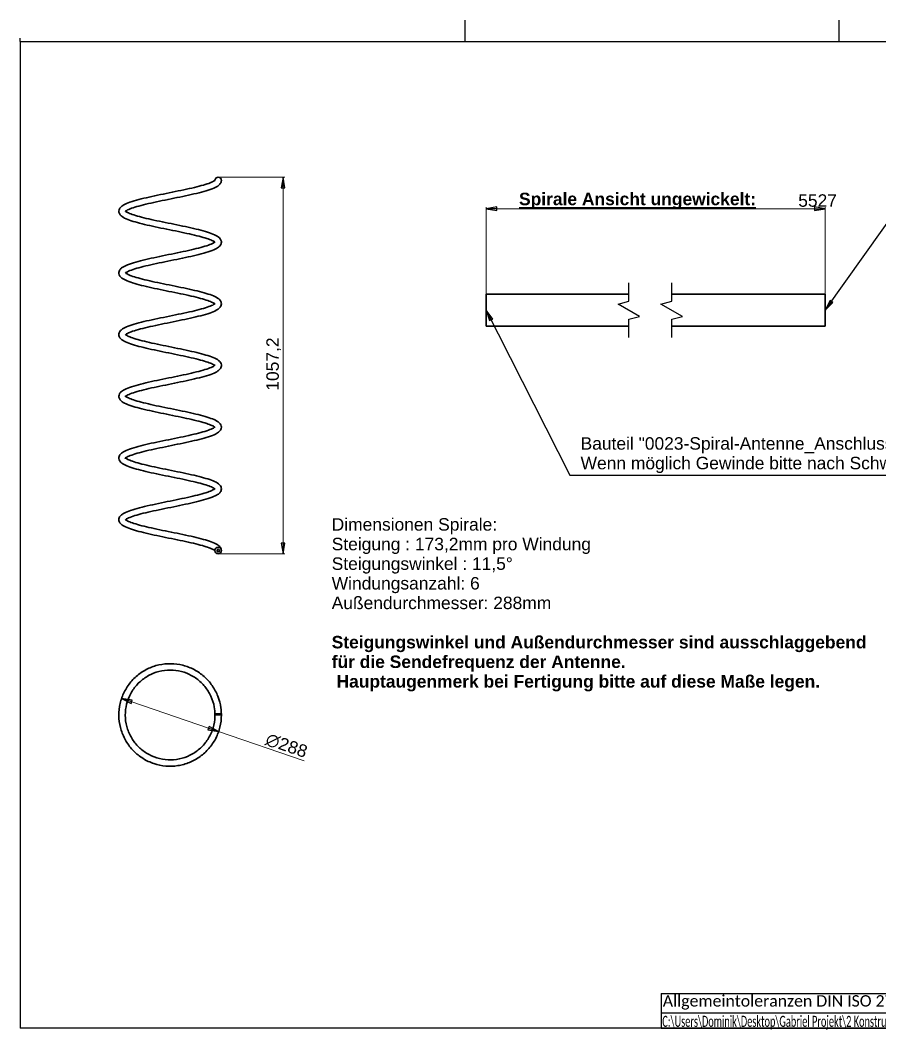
# Model space of a CAD drawing. Header units: millimetres. Extents: x 100 to 4157, y 95 to 2930.
# Drawn here: x 100 to 2515, y 95 to 2930 of the extents above; entities that cross this region are included whole.
import ezdxf
from ezdxf.enums import TextEntityAlignment as Align

# ---------------------------------------------------------------- set-up
doc = ezdxf.new("R2010")
doc.units = ezdxf.units.MM
doc.header["$LTSCALE"] = 10
for name, color, linetype, lineweight in [('AM_0', 7, 'Continuous', 35), ('AM_6', 7, 'Continuous', 35), ('Schriftkopf', 7, 'Continuous', 9)]:
    doc.layers.add(name, color=color, linetype=linetype, lineweight=lineweight)
for name, color, linetype, lineweight, true_color in [('AM_4', 3, 'Continuous', 25, 0x00ff00), ('AM_5', 3, 'Continuous', 25, 0x00ff00), ('Skizziergeometrie(Böma)', 179, 'Continuous', 30, 0x262659), ('Symbole(Böma)', 179, 'Continuous', 15, 0x262659)]:
    doc.layers.add(name, color=color, linetype=linetype, lineweight=lineweight, true_color=true_color)
doc.styles.add('Böma', font='calibri.ttf')
doc.styles.add('Textstil10', font='isocpeur.ttf')
doc.styles.add('Textstil11', font='isocpeur.ttf')
doc.styles.add('Textstil8', font='isocpeur.ttf')
doc.styles.add('Textstil9', font='isocpeur.ttf')
doc.styles.add('Textstil97', font='calibri.ttf', dxfattribs={"width": 0.6})
doc.styles.add('WEC-3_5', font='arial.ttf')
doc.dimstyles.new('M WEC_BEM$7', dxfattribs={"dimscale": 10, "dimtxt": 3.5, "dimasz": 3, "dimexe": 0.5, "dimexo": 0, "dimgap": 0.5, "dimtad": 1, "dimrnd": 1e-08, "dimtxsty": 'WEC-3_5', "dimblk": 'Filled-1', "dimcen": 0.09, "dimdle": 12, "dimclrd": 256, "dimclre": 256, "dimclrt": 7, "dimadec": 1, "dimazin": 2, "dimtfac": 0.571429, "dimtdec": 3, "dimtmove": 0, "dimatfit": 3, "dimldrblk": 'Filled-1', "dimfxl": 1, "dimtolj": 1, "dimlwd": 25, "dimlwe": 15, "dimarcsym": 0})
doc.dimstyles.new('WEC_BEM', dxfattribs={"dimscale": 10, "dimtxt": 3.5, "dimasz": 3, "dimexe": 0.5, "dimexo": 0, "dimgap": 0.5, "dimtad": 1, "dimrnd": 1e-08, "dimtxsty": 'WEC-3_5', "dimblk": 'Filled-1', "dimcen": 0.09, "dimdle": 12, "dimclrd": 256, "dimclre": 256, "dimclrt": 7, "dimadec": 1, "dimazin": 2, "dimtfac": 0.571429, "dimtdec": 3, "dimtmove": 0, "dimatfit": 3, "dimldrblk": 'Filled-1', "dimfxl": 1, "dimtolj": 1, "dimlwd": 15, "dimlwe": 15, "dimarcsym": 0})

# ---------------------------------------------------------------- blocks, each defined once
blk = doc.blocks.new('Ränder A3')
at = {"layer": 'Skizziergeometrie(Böma)'}
for p, q in [((10, 287), (410, 287)), ((10, 287), (10, 10)), ((410, 287), (410, 10)), ((375.42, 30.34), (376.34, 29.9)), ((410, 10), (10, 10))]:
    blk.add_line(p, q, dxfattribs=at)
at = {"layer": 'Symbole(Böma)', "color": 179, "true_color": 0x262659, "insert": (413.07, 25), "char_height": 2, "width": 146.4494, "attachment_point": 1, "rotation": 90, "style": 'Böma'}
blk.add_mtext('\\fArial|b0|i0;{\\H2.0000;Für dieses Dokument behalten wir uns alle Rechte vor. / We reserve all rights in connection with this document.}', dxfattribs=at)
blk = doc.blocks.new('Schriftfelder Böma Projekt')
at = {"layer": 'AM_0', "lineweight": 18}
for p, q in [((328.4, 127.9), (328.4, 106.65)), ((328.4, 118.25), (358.4, 118.25)), ((328.4, 112.45), (358.4, 112.45))]:
    blk.add_line(p, q, dxfattribs=at)
at = {"layer": 'AM_0', "lineweight": 25}
for p, q in [((138.4, 99.4), (218.4, 99.4)), ((138.4, 99.4), (138.4, 89.65)), ((218.4, 93.9), (138.4, 93.9)), ((138.4, 89.65), (218.4, 89.65))]:
    blk.add_line(p, q, dxfattribs=at)
at = {"layer": 'Schriftkopf', "lineweight": 9}
blk.add_line((358.4, 139.65), (218.4, 139.65), dxfattribs=at)
at = {"layer": 'Schriftkopf'}
for p, q in [((218.4, 93.9), (218.4, 139.65)), ((244.3, 127.9), (244.3, 139.65)), ((358.4, 89.65), (358.4, 139.65)), ((263.7, 133.77), (358.4, 133.77)), ((230.3, 110.9), (230.3, 127.9)), ((244.3, 106.65), (244.3, 127.9)), ((218.4, 123.65), (263.7, 123.65)), ((218.4, 119.4), (263.7, 119.4)), ((218.4, 115.15), (263.7, 115.15)), ((218.4, 110.9), (263.7, 110.9)), ((218.4, 106.65), (358.4, 106.65)), ((344.4, 93.9), (344.4, 106.65)), ((344.4, 99.02), (358.4, 99.02)), ((218.4, 93.9), (263.7, 93.9)), ((263.7, 93.9), (358.4, 93.9)), ((218.4, 89.65), (358.4, 89.65))]:
    blk.add_line(p, q, dxfattribs=at)
at = {"layer": 'Skizziergeometrie(Böma)'}
for p, q in [((311.05, 145.65), (311.05, 139.65)), ((311.05, 145.65), (358.4, 145.65)), ((358.4, 139.65), (358.4, 145.67)), ((263.7, 133.77), (244.3, 133.77)), ((218.4, 127.9), (358.4, 127.9)), ((263.7, 93.9), (263.7, 127.9))]:
    blk.add_line(p, q, dxfattribs=at)
at = {"layer": 'AM_6', "color": 7, "insert": (138.9, 98.9), "char_height": 3.2, "attachment_point": 1, "style": 'WEC-3_5'}
blk.add_mtext('\\fCalibri|b0|i0;{\\H3.2000;Allgemeintoleranzen DIN ISO 2768-1m}', dxfattribs=at)
at = {"layer": 'Schriftkopf', "style": 'Textstil11'}
for s, p in [('Datum', (237.3, 124.65)), ('Name', (254, 124.65))]:
    blk.add_text(s, height=2, dxfattribs=at).set_placement(p, align=Align.BOTTOM_CENTER)
at = {"layer": 'Schriftkopf', "style": 'Textstil10'}
for s, p in [('Gezeichnet', (219.4, 120)), ('Kontrolliert', (219.4, 115.75)), ('Norm', (219.4, 111.5))]:
    blk.add_text(s, height=1.5, dxfattribs=at).set_placement(p, align=Align.BOTTOM_LEFT)
at = {"layer": 'Schriftkopf'}
for tag, p, height, style in [('ERSTELLUNGSDATUM_001', (231.1, 120), 2, 'Textstil11'), ('AUTOR_001', (245.1, 120), 2, 'Textstil11'), ('Blattnummer_001', (350.15, 100.34), 5, 'Textstil8'), ('Blattgröße_001', (349.4, 95.21), 2.5, 'Textstil9')]:
    blk.add_attdef(tag, p, '', height=height, dxfattribs=dict(at, style=style))
at = {"layer": 'Schriftkopf', "style": 'Textstil11'}
for tag, p in [('KONTROLLDATUM', (231.3, 115.75)), ('KONTROLLIERT_VON', (245.3, 115.75)), ('GENEHM.DAT._KONSTR.', (231.3, 111.5)), ('KONSTR._GEN._VON', (245.3, 111.5))]:
    blk.add_attdef(tag, text='', height=2, dxfattribs=at).set_placement(p, align=Align.BOTTOM_LEFT)
at = {"layer": 'Symbole(Böma)', "color": 179, "true_color": 0x262659, "attachment_point": 1, "style": 'Böma'}
for s, insert, char_height in [('Alle Kanten entgraten!', (312.83, 144.65), 3.05), ('\\fCalibri|b0|i0;Oberfläche: ', (246.3, 138.15), 3.05), ('Material: ', (246.3, 132.27), 3.05), ('\\fCalibri|b0|i0;{\\H2.8000;Maßstab:1 : 10}', (329.4, 117.25), 2.8), ('Projekt:', (265.7, 98.9), 3.05)]:
    blk.add_mtext(s, dxfattribs=dict(at, insert=insert, char_height=char_height))
at = {"layer": 'Symbole(Böma)', "color": 179, "true_color": 0x262659, "insert": (265.7, 126.7), "char_height": 3.05, "attachment_point": 1, "line_spacing_factor": 0.978242, "style": 'Böma'}
blk.add_mtext('{\\H0.81967x;\\W0.9;Zeichnugsnummer:\\P\\H1.24x;0003-Spiral-Antenne\\H1.12903x;\\P\\H0.71429x;Bezeichnung:\\H1.24x;\\P}', dxfattribs=at)
at = {"layer": 'Symbole(Böma)', "color": 179, "true_color": 0x262659, "insert": (329.4, 111.46), "char_height": 2.8, "width": 41.4313, "attachment_point": 1, "style": 'Böma'}
blk.add_mtext('\\fCalibri|b0|i0;\\W0.70;{\\H2.8000;Masse: -}', dxfattribs=at)
at = {"layer": 'Symbole(Böma)', "color": 179, "true_color": 0x262659, "style": 'Böma'}
for tag, p in [('DARSTELLUNG', (270.68, 137.69)), ('Kunde', (308.7, 98.8))]:
    blk.add_attdef(tag, text='', height=3.05, dxfattribs=at).set_placement(p, align=Align.TOP_LEFT)
blk.add_attdef('PROJEKT_001', (280.53, 95.72), '', height=3.05, dxfattribs=at)
at = {"layer": 'Symbole(Böma)', "color": 179, "true_color": 0x262659, "style": 'Textstil97', "width": 0.6}
blk.add_attdef('DATEINAME_UND_PFAD_001', (138.76, 90.01), '', height=3.1, dxfattribs=at)
blk = doc.blocks.new('Faltmarken_A3')
at = {"layer": 'Skizziergeometrie(Böma)'}
for p, q in [((125, 0), (125, 6)), ((230, 0), (230, 6)), ((0, 0), (0, 1))]:
    blk.add_line(p, q, dxfattribs=at)
blk = doc.blocks.new('Filled-1')
at = {"color": 0}
for p, q in [((0, 0), (-1, 0.167)), ((-1, 0.167), (-1, -0.167)), ((-1, 0), (0, 0)), ((-1, -0.167), (0, 0))]:
    blk.add_line(p, q, dxfattribs=at)
at = {"color": 0, "flags": 128}
blk.add_lwpolyline([(-1, -0.167), (0, 0), (-1, 0.167), (-1, -0.167)], dxfattribs=at)
at = {"color": 0}
blk.add_solid([(-1, -0.167), (0, 0), (-1, 0.167), (-1, -0.167)], dxfattribs=at)
blk = doc.blocks.new('*D19')
at = {"layer": 'AM_5', "linetype": 'Continuous', "lineweight": 15, "transparency": 16777216}
for p, q in [((1409.1, 2160.5), (1409.1, 2405.5)), ((1439.1, 2400.5), (2331.4, 2400.5)), ((2361.4, 2160.5), (2361.4, 2405.5))]:
    blk.add_line(p, q, dxfattribs=at)
at = {"layer": 'Defpoints', "color": 0, "linetype": 'Continuous', "transparency": 16777216}
for p in [(2361.4, 2400.5), (1409.1, 2160.5), (2361.4, 2160.5)]:
    blk.add_point(p, dxfattribs=at)
at = {"layer": 'AM_5', "linetype": 'Continuous', "lineweight": 15, "transparency": 16777216, "xscale": 30, "yscale": 30, "zscale": 30, "rotation": 180}
blk.add_blockref('Filled-1', (1409.1, 2400.5), dxfattribs=at)
at = {"layer": 'AM_5', "linetype": 'Continuous', "lineweight": 15, "transparency": 16777216, "xscale": 30, "yscale": 30, "zscale": 30}
blk.add_blockref('Filled-1', (2361.4, 2400.5), dxfattribs=at)
at = {"layer": 'AM_5', "color": 7, "linetype": 'Continuous', "lineweight": 18, "transparency": 16777216, "insert": (2285.4, 2441.2), "char_height": 35, "attachment_point": 1, "style": 'WEC-3_5'}
blk.add_mtext('\\A1;5527', dxfattribs=at)
blk = doc.blocks.new('*D25')
at = {"layer": 'AM_5', "linetype": 'Continuous', "lineweight": 15, "transparency": 16777216}
for p, q in [((656.2, 2489.2), (843.5, 2489.2)), ((838.5, 2459.2), (838.5, 1462)), ((656.2, 1432), (843.5, 1432))]:
    blk.add_line(p, q, dxfattribs=at)
at = {"layer": 'Defpoints', "color": 0, "linetype": 'Continuous', "transparency": 16777216}
for p in [(656.2, 2489.2), (656.2, 1432), (838.5, 1432)]:
    blk.add_point(p, dxfattribs=at)
at = {"layer": 'AM_5', "linetype": 'Continuous', "lineweight": 15, "transparency": 16777216, "xscale": 30, "yscale": 30, "zscale": 30}
for p, rotation in [((838.5, 2489.2), 90), ((838.5, 1432), 270)]:
    blk.add_blockref('Filled-1', p, dxfattribs=dict(at, rotation=rotation))
at = {"layer": 'AM_5', "color": 7, "linetype": 'Continuous', "lineweight": 18, "transparency": 16777216, "insert": (791.4, 1889.7), "char_height": 35, "attachment_point": 1, "rotation": 90, "style": 'WEC-3_5'}
blk.add_mtext('\\A1;1057,2', dxfattribs=at)
blk = doc.blocks.new('*D26')
at = {"layer": 'AM_5', "linetype": 'Continuous', "lineweight": 15, "transparency": 16777216}
for p, q in [((413.3, 1016.1), (629.1, 942.5)), ((657.5, 932.9), (897.9, 850.9))]:
    blk.add_line(p, q, dxfattribs=at)
at = {"layer": 'Defpoints', "color": 0, "linetype": 'Continuous', "transparency": 16777216}
for p in [(384.9, 1025.8), (657.5, 932.9)]:
    blk.add_point(p, dxfattribs=at)
at = {"layer": 'AM_5', "linetype": 'Continuous', "lineweight": 15, "transparency": 16777216, "xscale": 30, "yscale": 30, "zscale": 30}
for p, rotation in [((384.9, 1025.8), 161.1725819268124), ((657.5, 932.9), 341.1725819268124)]:
    blk.add_blockref('Filled-1', p, dxfattribs=dict(at, rotation=rotation))
at = {"layer": 'AM_5', "color": 7, "linetype": 'Continuous', "lineweight": 18, "transparency": 16777216, "insert": (797.6, 930.2), "char_height": 35, "attachment_point": 1, "rotation": 341.1726, "style": 'WEC-3_5'}
blk.add_mtext('\\A1;∅288', dxfattribs=at)

msp = doc.modelspace()

# ---------------------------------------------------------------- linework, layer by layer
at = {"layer": 'AM_0'}
for p, q in [((1409.1095, 2160.4752), (1409.1095, 2070.4752)), ((1809.9384, 2160.4752), (1409.1095, 2160.4752)), ((2361.4115, 2160.4752), (1929.9384, 2160.4752)), ((2361.4115, 2160.4752), (2361.4115, 2070.4752)), ((1809.9384, 2070.4752), (1409.1095, 2070.4752)), ((2361.4115, 2070.4752), (1929.9384, 2070.4752)), ((665.1548, 982.3339), (647.1548, 982.3339)), ((647.1548, 982.3339), (647.1548, 979.3339)), ((647.1548, 979.3339), (665.1548, 979.3339)), ((665.1548, 979.3339), (647.1548, 979.3339)), ((665.1235, 976.3339), (665.1548, 976.3339)), ((665.1548, 982.3339), (665.1548, 979.3339)), ((665.1548, 976.3339), (665.1548, 979.3339))]:
    msp.add_line(p, q, dxfattribs=at)
for radius in [9, 3.3235]:
    msp.add_circle((656.1548, 1440.9614), radius, dxfattribs=at)
msp.add_arc((656.1548, 2480.1614), 9, 0, 174.7327575, dxfattribs=at)
msp.add_arc((656.1548, 2480.1614), 9, 0, 174.7327575, dxfattribs=at)
for points, knots in [([(646.3147, 2306.9884), (646.1921, 2307.0943), (646.0578, 2307.2056), (644.4666, 2308.4612), (641.8884, 2310.0105), (634.6302, 2313.3665), (629.7047, 2315.2449), (617.7192, 2319.1762), (610.4158, 2321.2679), (594.0983, 2325.5093), (584.9119, 2327.6913), (565.4414, 2332.0619), (555.003, 2334.2822), (533.6976, 2338.7093), (522.6773, 2340.9479), (500.8795, 2345.4053), (489.9514, 2347.6556), (468.9726, 2352.1375), (458.7821, 2354.4002), (439.8334, 2358.9173), (430.9576, 2361.2017), (415.0555, 2365.7977), (407.9519, 2368.1345), (395.7598, 2372.9809), (390.6615, 2375.4771), (382.1732, 2381.5108), (378.34, 2385.4981), (377.2271, 2391.911), (377.1548, 2392.7364), (377.1548, 2396.0506), (377.8497, 2398.5089), (380.4708, 2403.4809), (382.669, 2405.7322), (388.7031, 2410.4632), (393.0037, 2412.7759), (404.3015, 2417.7059), (411.74, 2420.2809), (428.3272, 2425.2189), (437.4544, 2427.6102), (456.8134, 2432.2753), (467.1327, 2434.5821), (488.351, 2439.1338), (499.3891, 2441.4113), (521.4201, 2445.9191), (532.5682, 2448.1821), (554.1661, 2452.6637), (564.7733, 2454.9153), (584.6524, 2459.3691), (594.0757, 2461.6048), (610.9917, 2466.0074), (618.6281, 2468.2102), (631.4092, 2472.4772), (636.7027, 2474.5935), (644.1769, 2478.369), (646.479, 2480.1769), (647.3092, 2481.1182), (647.3766, 2481.2306), (647.3766, 2481.2306)], [437.007930016, 437.007930016, 437.007930016, 437.007930016, 437.273508371, 437.273508371, 439.887800274, 439.887800274, 442.780330076, 442.780330076, 445.923670476, 445.923670476, 449.179384407, 449.179384407, 452.485949192, 452.485949192, 455.819252103, 455.819252103, 459.170526633, 459.170526633, 462.538208416, 462.538208416, 465.92675816, 465.92675816, 469.351735158, 469.351735158, 472.862857073, 472.862857073, 476.606645, 476.606645, 477.144815327, 477.144815327, 478.768583992, 478.768583992, 481.038279076, 481.038279076, 484.211594204, 484.211594204, 487.973826097, 487.973826097, 491.517189752, 491.517189752, 494.949244592, 494.949244592, 498.340382788, 498.340382788, 501.709511492, 501.709511492, 505.061937996, 505.061937996, 508.396470909, 508.396470909, 511.704518003, 511.704518003, 514.960825223, 514.960825223, 518.089456307, 518.089456307, 518.921093615, 518.921093615, 518.921093615, 518.921093615]), ([(665.1548, 2480.1614), (665.1548, 2476.8139), (663.883, 2473.5946), (660.1635, 2468.371), (657.6725, 2466.2594), (650.6254, 2461.5456), (645.492, 2459.1096), (632.6537, 2454.1223), (624.6864, 2451.5851), (607.2583, 2446.7196), (597.8037, 2444.3594), (577.9067, 2439.7351), (567.3572, 2437.4382), (545.8279, 2432.9007), (534.703, 2430.6276), (512.6598, 2426.127), (501.5849, 2423.8669), (480.294, 2419.3913), (469.9217, 2417.1429), (450.6645, 2412.6984), (441.6303, 2410.4685), (425.6332, 2406.0874), (418.5276, 2403.8985), (406.95, 2399.6982), (402.3237, 2397.6224), (396.362, 2394.137), (394.9912, 2392.5872), (394.9337, 2392.4936), (394.9329, 2392.4922), (394.9329, 2392.4922)], [0, 0, 0, 0, 2.183657359, 2.183657359, 4.56041933, 4.56041933, 7.998666153, 7.998666153, 11.724477105, 11.724477105, 15.227222982, 15.227222982, 18.645837654, 18.645837654, 22.030525263, 22.030525263, 25.395305908, 25.395305908, 28.743631685, 28.743631685, 32.072789746, 32.072789746, 35.371418987, 35.371418987, 38.606606695, 38.606606695, 41.676696554, 41.676696554, 41.770359425, 41.770359425, 41.770359425, 41.770359425]), ([(395.9987, 2393.5338), (396.1782, 2393.3782), (396.3825, 2393.2107), (398.1594, 2391.856), (400.8236, 2390.2996), (408.2625, 2386.9203), (413.3, 2385.0279), (425.4972, 2381.0762), (432.8952, 2378.9787), (449.3774, 2374.7291), (458.6325, 2372.5446), (478.2116, 2368.1705), (488.6898, 2365.9492), (510.045, 2361.5203), (521.0752, 2359.2812), (542.8641, 2354.8227), (553.7731, 2352.5719), (574.6871, 2348.0888), (584.8313, 2345.8254), (603.6658, 2341.3062), (612.4722, 2339.0204), (628.2219, 2334.4187), (635.24, 2332.0781), (647.2631, 2327.2108), (652.2759, 2324.7017), (660.6049, 2318.5546), (664.3773, 2314.3427), (665.1209, 2308.0935), (665.1548, 2307.5274), (665.1548, 2305.2586), (664.8374, 2303.5587), (663.1701, 2298.9177), (661.2063, 2296.4398), (655.9869, 2291.6397), (652.3811, 2289.4363), (642.526, 2284.5796), (635.7095, 2282.0032), (620.0979, 2277.0184), (611.2966, 2274.5887), (592.4838, 2269.8735), (582.4092, 2267.5547), (561.5452, 2262.9863), (550.6238, 2260.7039), (528.6751, 2256.1884), (517.4951, 2253.9226), (495.6802, 2249.4352), (484.8878, 2247.1809), (464.4922, 2242.7195), (454.7357, 2240.4792), (437.0183, 2236.0606), (428.9121, 2233.8473), (415.0603, 2229.5337), (409.1694, 2227.3884), (400.3407, 2223.4272), (397.2488, 2221.4931), (395.1922, 2219.6882), (394.9329, 2219.2922), (394.9329, 2219.2922)], [46.611845858, 46.611845858, 46.611845858, 46.611845858, 47.001621904, 47.001621904, 49.609167206, 49.609167206, 52.517851538, 52.517851538, 55.668236391, 55.668236391, 58.927084414, 58.927084414, 62.23516505, 62.23516505, 65.569372931, 65.569372931, 68.921359789, 68.921359789, 72.289813067, 72.289813067, 75.679513201, 75.679513201, 79.10680266, 79.10680266, 82.624180475, 82.624180475, 86.37685327, 86.37685327, 86.746055772, 86.746055772, 87.856813291, 87.856813291, 90.069777532, 90.069777532, 92.971215994, 92.971215994, 96.711354394, 96.711354394, 100.30423586, 100.30423586, 103.752346101, 103.752346101, 107.150517538, 107.150517538, 110.524024297, 110.524024297, 113.880256064, 113.880256064, 117.21940819, 117.21940819, 120.535033516, 120.535033516, 123.80741116, 123.80741116, 126.978400504, 126.978400504, 128.52254463, 128.52254463, 128.52254463, 128.52254463]), ([(646.3098, 2133.7885), (646.109, 2133.9629), (645.8771, 2134.1522), (644.0277, 2135.5447), (641.3299, 2137.1045), (633.8202, 2140.4933), (628.7402, 2142.3907), (616.4627, 2146.35), (609.0289, 2148.4496), (592.4844, 2152.7024), (583.2033, 2154.8878), (563.5835, 2159.2632), (553.0905, 2161.4849), (531.717, 2165.9144), (520.6832, 2168.1538), (498.8984, 2172.6126), (487.9971, 2174.8636), (467.1084, 2179.3472), (456.9821, 2181.6109), (438.1918, 2186.1309), (429.4121, 2188.4173), (413.7209, 2193.0212), (406.7356, 2195.3632), (394.777, 2200.239), (389.7966, 2202.7533), (383.5208, 2207.4539), (381.5155, 2209.3437), (378.6109, 2213.6491), (377.599, 2215.9969), (376.7809, 2222.3438), (378.0422, 2226.3067), (381.869, 2231.8305), (384.1838, 2233.8745), (390.8645, 2238.5347), (395.8194, 2240.9574), (408.3336, 2245.9488), (416.1855, 2248.4971), (433.428, 2253.3809), (442.8062, 2255.7477), (462.579, 2260.3807), (473.0766, 2262.6798), (494.538, 2267.2203), (505.6457, 2269.4944), (527.6931, 2273.9967), (538.7892, 2276.2575), (560.1603, 2280.7345), (570.5922, 2282.9837), (590.0044, 2287.4305), (599.1346, 2289.662), (615.357, 2294.0487), (622.5921, 2296.2412), (634.4628, 2300.4594), (639.2514, 2302.5459), (645.5803, 2306.1115), (647.1814, 2307.7408), (647.37, 2308.0193), (647.3766, 2308.0306), (647.3766, 2308.0306)], [350.251809828, 350.251809828, 350.251809828, 350.251809828, 350.688414605, 350.688414605, 353.294776093, 353.294776093, 356.20942087, 356.20942087, 359.362435245, 359.362435245, 362.622450863, 362.622450863, 365.931099201, 365.931099201, 369.265648557, 369.265648557, 372.617906696, 372.617906696, 375.98665671, 375.98665671, 379.376803461, 379.376803461, 382.804998702, 382.804998702, 386.324848358, 386.324848358, 388.327625095, 388.327625095, 390.001525781, 390.001525781, 392.521941321, 392.521941321, 394.76952897, 394.76952897, 398.170921906, 398.170921906, 401.909034844, 401.909034844, 405.420420202, 405.420420202, 408.841964499, 408.841964499, 412.228109273, 412.228109273, 415.593903935, 415.593903935, 418.94321718, 418.94321718, 422.273707705, 422.273707705, 425.574729444, 425.574729444, 428.815393063, 428.815393063, 431.900948825, 431.900948825, 432.168264465, 432.168264465, 432.168264465, 432.168264465]), ([(395.974, 2220.3728), (396.8867, 2219.6084), (398.411, 2218.5249), (403.4022, 2215.8255), (407.3923, 2214.0829), (417.5729, 2210.3515), (424.0569, 2208.3169), (438.9209, 2204.1579), (447.49, 2202.0001), (465.9602, 2197.6644), (476.0188, 2195.4547), (496.8108, 2191.0434), (507.6975, 2188.8103), (529.4706, 2184.3625), (540.5093, 2182.1162), (561.9339, 2177.6435), (572.4647, 2175.3858), (592.2838, 2170.8841), (601.6993, 2168.6096), (618.8122, 2164.0515), (626.6042, 2161.74), (640.1917, 2157.0242), (646.0227, 2154.6094), (655.8148, 2149.2512), (659.9051, 2146.3523), (664.1487, 2139.6486), (665.1548, 2136.7428), (665.1548, 2130.1614), (663.6844, 2126.737), (659.6303, 2121.4496), (657.0388, 2119.36), (649.6704, 2114.6437), (644.2896, 2112.1755), (631.0214, 2107.1774), (622.9226, 2104.6548), (605.281, 2099.8118), (595.7356, 2097.4589), (575.692, 2092.8444), (565.0824, 2090.5499), (543.4765, 2086.016), (532.3338, 2083.744), (510.3016, 2079.2453), (499.2551, 2076.986), (478.0673, 2072.5123), (467.7698, 2070.2649), (448.7054, 2065.8234), (439.7898, 2063.5953), (424.0701, 2059.2214), (417.1233, 2057.0372), (405.905, 2052.8605), (401.4776, 2050.7987), (396.0643, 2047.4823), (394.9329, 2046.0922), (394.9329, 2046.0922)], [133.338949005, 133.338949005, 133.338949005, 133.338949005, 135.297025367, 135.297025367, 138.035652276, 138.035652276, 141.110647015, 141.110647015, 144.335511429, 144.335511429, 147.627640473, 147.627640473, 150.952744868, 150.952744868, 154.297951941, 154.297951941, 157.659485639, 157.659485639, 161.03942362, 161.03942362, 164.448064833, 164.448064833, 167.917461603, 167.917461603, 171.557883072, 171.557883072, 173.502726067, 173.502726067, 175.851092283, 175.851092283, 178.268528982, 178.268528982, 181.772517185, 181.772517185, 185.481358041, 185.481358041, 188.974451202, 188.974451202, 192.389724112, 192.389724112, 195.772710781, 195.772710781, 199.136281921, 199.136281921, 202.483403677, 202.483403677, 205.810904164, 205.810904164, 209.106505887, 209.106505887, 212.334663492, 212.334663492, 215.271057292, 215.271057292, 215.271057292, 215.271057292]), ([(646.3364, 1960.5699), (645.2012, 1961.5282), (643.0739, 1962.9347), (636.7645, 1966.0672), (632.2838, 1967.8842), (621.1461, 1971.7265), (614.2217, 1973.7934), (598.5711, 1977.9991), (589.6655, 1980.1707), (570.6452, 1984.5262), (560.375, 1986.7418), (539.2895, 1991.1619), (528.321, 1993.3981), (506.5129, 1997.8511), (495.5217, 2000.0995), (474.312, 2004.5769), (463.9511, 2006.8372), (444.574, 2011.3465), (435.4354, 2013.6259), (418.9494, 2018.2022), (411.5158, 2020.5258), (398.6626, 2025.3021), (393.2219, 2027.7549), (384.1211, 2033.4164), (380.162, 2036.7269), (377.5306, 2043.4698), (377.1548, 2045.313), (377.1548, 2050.5832), (378.4837, 2053.8639), (382.3011, 2059.1065), (384.8209, 2061.2107), (391.9615, 2065.925), (397.1678, 2068.3708), (410.134, 2073.3615), (418.1409, 2075.8945), (435.6331, 2080.7534), (445.1147, 2083.1114), (465.0554, 2087.7327), (475.6229, 2090.0288), (497.1755, 2094.5652), (508.3059, 2096.838), (530.3466, 2101.3381), (541.4134, 2103.598), (562.6746, 2108.073), (573.0251, 2110.321), (592.226, 2114.7647), (601.2255, 2116.9941), (617.1413, 2121.3731), (624.2003, 2123.5606), (635.6724, 2127.7542), (640.2403, 2129.826), (646.0701, 2133.2809), (647.3578, 2134.7988), (647.3765, 2134.8305), (647.3766, 2134.8306), (647.3766, 2134.8306)], [263.485153822, 263.485153822, 263.485153822, 263.485153822, 265.927345671, 265.927345671, 268.748749252, 268.748749252, 271.862248393, 271.862248393, 275.104550011, 275.104550011, 278.404744361, 278.404744361, 281.734343178, 281.734343178, 285.082795674, 285.082795674, 288.447526837, 288.447526837, 291.831820629, 291.831820629, 295.248505798, 295.248505798, 298.73788247, 298.73788247, 302.434718237, 302.434718237, 303.640479321, 303.640479321, 305.872613, 305.872613, 308.260923073, 308.260923073, 311.719167818, 311.719167818, 315.440153191, 315.440153191, 318.939962174, 318.939962174, 322.357568569, 322.357568569, 325.741747442, 325.741747442, 329.106169324, 329.106169324, 332.454140975, 332.454140975, 335.782815265, 335.782815265, 339.080566726, 339.080566726, 342.313727553, 342.313727553, 345.378045709, 345.378045709, 345.410220027, 345.410220027, 345.410220027, 345.410220027]), ([(395.9969, 2047.1406), (396.2524, 2046.9178), (396.5582, 2046.6702), (398.6, 2045.1793), (401.3853, 2043.6096), (409.0794, 2040.196), (414.2678, 2038.2857), (426.7493, 2034.3077), (434.2741, 2032.2027), (450.9764, 2027.9422), (460.3228, 2025.7546), (480.0453, 2021.3759), (490.5754, 2019.1532), (511.994, 2014.7221), (523.0358, 2012.4822), (544.8086, 2008.0222), (555.6895, 2005.7708), (576.5119, 2001.2861), (586.5915, 1999.0217), (605.2676, 1994.4994), (613.9785, 1992.2116), (629.5191, 1987.6018), (636.4202, 1985.2558), (648.2141, 1980.3577), (653.1125, 1977.8294), (659.181, 1973.1037), (661.0771, 1971.2433), (663.8351, 1966.9894), (664.7885, 1964.6467), (665.4852, 1958.3831), (664.2125, 1954.5225), (660.3962, 1949.0418), (658.0588, 1946.9904), (651.328, 1942.3238), (646.346, 1939.8986), (633.7824, 1934.9073), (625.913, 1932.3606), (608.6425, 1927.4794), (599.2529, 1925.1135), (579.4616, 1920.4819), (568.9563, 1918.1832), (547.4845, 1913.6431), (536.3742, 1911.3691), (514.3271, 1906.8671), (503.2341, 1904.6064), (481.8745, 1900.1296), (471.4513, 1897.8806), (452.0617, 1893.4341), (442.9456, 1891.2028), (426.7562, 1886.8169), (419.5401, 1884.6249), (407.7124, 1880.4093), (402.9477, 1878.3243), (396.6728, 1874.7701), (395.1055, 1873.1517), (394.9383, 1872.9014), (394.9329, 1872.8922), (394.9329, 1872.8922)], [220.1085711, 220.1085711, 220.1085711, 220.1085711, 220.666978015, 220.666978015, 223.27307169, 223.27307169, 226.202504545, 226.202504545, 229.362093209, 229.362093209, 232.625024543, 232.625024543, 235.935097951, 235.935097951, 239.270510873, 239.270510873, 242.623461329, 242.623461329, 245.992976043, 245.992976043, 249.38428435, 249.38428435, 252.81485614, 252.81485614, 256.341246752, 256.341246752, 258.269037271, 258.269037271, 259.917734931, 259.917734931, 262.394747979, 262.394747979, 264.658417152, 264.658417152, 268.066110586, 268.066110586, 271.802554251, 271.802554251, 275.312625246, 275.312625246, 278.733726949, 278.733726949, 282.119653539, 282.119653539, 285.485297626, 285.485297626, 288.834465478, 288.834465478, 292.164761339, 292.164761339, 295.465435876, 295.465435876, 298.705309308, 298.705309308, 301.788645078, 301.788645078, 302.030198512, 302.030198512, 302.030198512, 302.030198512]), ([(646.3138, 1787.3887), (646.1805, 1787.504), (646.0333, 1787.6257), (644.4079, 1788.8998), (641.8139, 1790.4502), (634.5225, 1793.8104), (629.576, 1795.6914), (617.5508, 1799.6266), (610.2297, 1801.7194), (593.8813, 1805.9624), (584.6819, 1808.1449), (565.191, 1812.5161), (554.7451, 1814.7366), (533.4302, 1819.1641), (522.4079, 1821.4027), (500.6116, 1825.8603), (489.687, 1828.1107), (468.7201, 1832.5928), (458.5381, 1834.8557), (439.6106, 1839.3732), (430.7477, 1841.6578), (414.874, 1846.2549), (407.7863, 1848.5924), (395.6257, 1853.4426), (390.5435, 1855.9411), (382.0848, 1861.9954), (378.2615, 1866.0232), (377.2188, 1872.408), (377.1548, 1873.1849), (377.1548, 1876.3028), (377.7673, 1878.622), (380.2048, 1883.5413), (382.358, 1885.8278), (388.2305, 1890.5668), (392.3931, 1892.8575), (403.4181, 1897.7748), (410.7502, 1900.3531), (427.1702, 1905.3019), (436.238, 1907.6996), (455.498, 1912.3732), (465.7737, 1914.682), (486.9302, 1919.2365), (497.9491, 1921.5148), (519.97, 1926.024), (531.1268, 1928.2875), (552.7705, 1932.7702), (563.4149, 1935.0223), (583.3954, 1939.4776), (592.8833, 1941.7142), (609.9536, 1946.12), (617.6798, 1948.325), (630.6652, 1952.6017), (636.0723, 1954.724), (643.8043, 1958.5395), (646.2598, 1960.3767), (647.2846, 1961.4791), (647.3766, 1961.6306), (647.3766, 1961.6306)], [176.748921531, 176.748921531, 176.748921531, 176.748921531, 177.037893555, 177.037893555, 179.650480434, 179.650480434, 182.54609007, 182.54609007, 185.690762956, 185.690762956, 188.947070523, 188.947070523, 192.253921556, 192.253921556, 195.587394614, 195.587394614, 198.938802349, 198.938802349, 202.306627562, 202.306627562, 205.695389998, 205.695389998, 209.120792289, 209.120792289, 212.633058756, 212.633058756, 216.378654009, 216.378654009, 216.885174932, 216.885174932, 218.412541063, 218.412541063, 220.668686187, 220.668686187, 223.79157933, 223.79157933, 227.554686353, 227.554686353, 231.106430396, 231.106430396, 234.541193673, 234.541193673, 237.933564854, 237.933564854, 241.303486109, 241.303486109, 244.656624171, 244.656624171, 247.99204746, 247.99204746, 251.30159342, 251.30159342, 254.561148641, 254.561148641, 257.698503116, 257.698503116, 258.662467988, 258.662467988, 258.662467988, 258.662467988]), ([(395.9955, 1873.9341), (396.1262, 1873.8211), (396.2704, 1873.7019), (397.8876, 1872.4322), (400.4778, 1870.882), (407.7613, 1867.5228), (412.7028, 1865.6425), (424.7185, 1861.7082), (432.0354, 1859.6156), (448.3765, 1855.3731), (457.5728, 1853.1907), (477.0588, 1848.8196), (487.5029, 1846.5992), (508.8156, 1842.1718), (519.8374, 1839.9331), (541.6341, 1835.4756), (552.5595, 1833.2252), (573.5293, 1828.7431), (583.7132, 1826.4803), (602.6458, 1821.9629), (611.5118, 1819.6783), (627.3923, 1815.0815), (634.4838, 1812.7442), (646.6518, 1807.8949), (651.7379, 1805.397), (660.2037, 1799.3476), (664.0294, 1795.3295), (665.0888, 1788.9379), (665.1548, 1788.1494), (665.1548, 1784.9848), (664.5231, 1782.6323), (662.042, 1777.7001), (659.8782, 1775.4223), (653.9676, 1770.6854), (649.7724, 1768.3895), (638.6823, 1763.4691), (631.3245, 1760.8914), (614.864, 1755.9452), (605.782, 1753.549), (586.4983, 1748.8775), (576.2121, 1746.5692), (555.0406, 1742.0154), (544.017, 1739.7373), (521.9935, 1735.2284), (510.8387, 1732.965), (489.2057, 1728.4825), (478.57, 1726.2306), (458.6135, 1721.7757), (449.1409, 1719.5392), (432.1072, 1715.1342), (424.4024, 1712.9297), (411.4655, 1708.6552), (406.0854, 1706.5344), (398.4147, 1702.7282), (395.9955, 1700.8977), (395.0186, 1699.8338), (394.9329, 1699.6922), (394.9329, 1699.6922)], [306.870261573, 306.870261573, 306.870261573, 306.870261573, 307.153668032, 307.153668032, 309.766641442, 309.766641442, 312.661519852, 312.661519852, 315.805875894, 315.805875894, 319.062042342, 319.062042342, 322.368825292, 322.368825292, 325.70225785, 325.70225785, 329.053633848, 329.053633848, 332.421424854, 332.421424854, 335.810136514, 335.810136514, 339.235437183, 339.235437183, 342.747429915, 342.747429915, 346.492600095, 346.492600095, 347.006660116, 347.006660116, 348.556976324, 348.556976324, 350.816220137, 350.816220137, 353.951194199, 353.951194199, 357.714280076, 357.714280076, 361.263989711, 361.263989711, 364.698096204, 364.698096204, 368.090170266, 368.090170266, 371.459901575, 371.459901575, 374.812870056, 374.812870056, 378.148082272, 378.148082272, 381.457274529, 381.457274529, 384.716066259, 384.716066259, 387.851377295, 387.851377295, 388.78385085, 388.78385085, 388.78385085, 388.78385085]), ([(646.3136, 1614.18), (646.0422, 1614.4169), (645.7143, 1614.6818), (643.6148, 1616.2016), (640.8035, 1617.7745), (633.0545, 1621.1956), (627.8345, 1623.1096), (615.2936, 1627.0929), (607.7424, 1629.1994), (590.9943, 1633.4621), (581.6289, 1635.6504), (561.8768, 1640.03), (551.3362, 1642.253), (529.9048, 1646.6845), (518.8609, 1648.9246), (497.0921, 1653.3849), (486.2174, 1655.6365), (465.4149, 1660.1215), (455.3491, 1662.3861), (436.7068, 1666.909), (428.0162, 1669.1973), (412.5199, 1673.8089), (405.6435, 1676.1561), (393.8978, 1681.0611), (389.0232, 1683.5936), (383.0148, 1688.3277), (381.1504, 1690.1793), (378.4355, 1694.4171), (377.4995, 1696.7574), (376.8372, 1702.9963), (378.1132, 1706.8282), (381.9273, 1712.2968), (384.2717, 1714.3504), (391.0178, 1719.0189), (396.0083, 1721.4449), (408.5873, 1726.4362), (416.4621, 1728.9824), (433.7413, 1733.8628), (443.1344, 1736.2283), (462.9314, 1740.8596), (473.4392, 1743.1582), (494.9141, 1747.6981), (506.0253, 1749.972), (528.0722, 1754.474), (539.1643, 1756.7347), (560.5203, 1761.2114), (570.9408, 1763.4604), (590.3233, 1767.9068), (599.4351, 1770.138), (615.6141, 1774.5236), (622.8243, 1776.7154), (634.6386, 1780.9303), (639.3959, 1783.0148), (645.6541, 1786.5655), (647.2109, 1788.1804), (647.3716, 1788.4219), (647.3766, 1788.4306), (647.3766, 1788.4306)], [89.985438846, 89.985438846, 89.985438846, 89.985438846, 90.579244982, 90.579244982, 93.185892477, 93.185892477, 96.119542341, 96.119542341, 99.281015505, 99.281015505, 102.544782023, 102.544782023, 105.855265648, 105.855265648, 109.19092889, 109.19092889, 112.544081742, 112.544081742, 115.913822044, 115.913822044, 119.305475929, 119.305475929, 122.736760536, 122.736760536, 126.265128291, 126.265128291, 128.170904876, 128.170904876, 129.811880322, 129.811880322, 132.276818507, 132.276818507, 134.545315901, 134.545315901, 137.95498912, 137.95498912, 141.690903199, 141.690903199, 145.200568742, 145.200568742, 148.621533705, 148.621533705, 152.007392748, 152.007392748, 155.37299013, 155.37299013, 158.722112797, 158.722112797, 162.052348055, 162.052348055, 165.352914336, 165.352914336, 168.592541076, 168.592541076, 171.675182951, 171.675182951, 171.908743358, 171.908743358, 171.908743358, 171.908743358]), ([(395.9738, 1700.7518), (397.1193, 1699.7836), (399.277, 1698.362), (405.6516, 1695.2092), (410.1558, 1693.3888), (421.3387, 1689.5415), (428.2833, 1687.4732), (443.9699, 1683.2654), (452.8907, 1681.0933), (471.9356, 1676.7369), (482.2152, 1674.521), (503.3133, 1670.1005), (514.2849, 1667.8643), (536.0935, 1663.411), (547.0818, 1661.1625), (568.2803, 1656.6848), (578.6327, 1654.4244), (597.988, 1649.9148), (607.1131, 1647.6351), (623.569, 1643.0579), (630.9854, 1640.7336), (643.8039, 1635.9541), (649.2264, 1633.4992), (658.2951, 1627.8208), (662.2494, 1624.4829), (664.8011, 1617.7464), (665.1548, 1615.956), (665.1548, 1610.7448), (663.8299, 1607.4686), (660.0195, 1602.2273), (657.5018, 1600.1225), (650.3679, 1595.4083), (645.1668, 1592.9632), (632.2097, 1587.9728), (624.2055, 1585.4395), (606.7179, 1580.5801), (597.2382, 1578.2219), (577.3006, 1573.6004), (566.7343, 1571.3042), (545.1834, 1566.7677), (534.0534, 1564.4949), (512.0125, 1559.9948), (500.9451, 1557.7349), (479.6818, 1553.2599), (469.3297, 1551.0118), (450.1248, 1546.5681), (441.1228, 1544.3386), (425.2012, 1539.9594), (418.1389, 1537.7718), (406.6592, 1533.5778), (402.0872, 1531.5057), (396.248, 1528.0486), (394.9544, 1526.5283), (394.933, 1526.4924), (394.9329, 1526.4922), (394.9329, 1526.4922)], [393.607195237, 393.607195237, 393.607195237, 393.607195237, 396.072089912, 396.072089912, 398.897461877, 398.897461877, 402.012626878, 402.012626878, 405.25568214, 405.25568214, 408.556230005, 408.556230005, 411.886030503, 411.886030503, 415.234633008, 415.234633008, 418.599516894, 418.599516894, 421.984025384, 421.984025384, 425.401118756, 425.401118756, 428.89153957, 428.89153957, 432.591073053, 432.591073053, 433.761746457, 433.761746457, 435.990425231, 435.990425231, 438.3779005, 438.3779005, 441.834737615, 441.834737615, 445.556072177, 445.556072177, 449.056087757, 449.056087757, 452.473765309, 452.473765309, 455.85798021, 455.85798021, 459.222427581, 459.222427581, 462.570424475, 462.570424475, 465.899133353, 465.899133353, 469.196947734, 469.196947734, 472.43025416, 472.43025416, 475.494987743, 475.494987743, 475.531530806, 475.531530806, 475.531530806, 475.531530806]), ([(647.1928, 1440.1349), (646.6919, 1440.7176), (644.9606, 1442.1953), (639.2912, 1445.3148), (635.3938, 1447.0428), (625.397, 1450.7518), (618.9996, 1452.7795), (604.2917, 1456.9286), (595.7899, 1459.0834), (577.4311, 1463.4149), (567.4161, 1465.6234), (546.6862, 1470.0328), (535.8182, 1472.2653), (514.0574, 1476.7121), (503.0124, 1478.958), (481.5518, 1483.4298), (470.9909, 1485.687), (451.0915, 1490.1873), (441.6247, 1492.461), (424.3948, 1497.016), (416.5352, 1499.3254), (402.8077, 1504.0312), (396.9013, 1506.4397), (386.974, 1511.7506), (382.8477, 1514.5991), (378.3135, 1521.2729), (377.1548, 1524.365), (377.1548, 1531.2106), (378.6652, 1534.6739), (382.7852, 1539.9734), (385.3972, 1542.0597), (392.8294, 1546.7768), (398.2582, 1549.2509), (411.6087, 1554.2508), (419.7321, 1556.7705), (437.4139, 1561.6092), (446.9767, 1563.9607), (467.0483, 1568.5734), (477.6693, 1570.8674), (499.2893, 1575.4007), (510.4351, 1577.6725), (532.4644, 1582.1708), (543.5049, 1584.4299), (564.6721, 1588.9033), (574.9547, 1591.1505), (593.981, 1595.5914), (602.8732, 1597.8192), (618.5385, 1602.1916), (625.4543, 1604.3748), (636.6022, 1608.5467), (640.9907, 1610.6057), (646.2834, 1613.8786), (647.3766, 1615.2306), (647.3766, 1615.2306)], [2.333936009, 2.333936009, 2.333936009, 2.333936009, 5.082607822, 5.082607822, 7.805488684, 7.805488684, 10.872387536, 10.872387536, 14.093566453, 14.093566453, 17.384014889, 17.384014889, 20.708206116, 20.708206116, 24.052774953, 24.052774953, 27.413702818, 27.413702818, 30.792845215, 30.792845215, 34.20006692, 34.20006692, 37.666059982, 37.666059982, 41.296334047, 41.296334047, 43.381395471, 43.381395471, 45.761862446, 45.761862446, 48.187695761, 48.187695761, 51.703753877, 51.703753877, 55.409127055, 55.409127055, 58.900443271, 58.900443271, 62.315091711, 62.315091711, 65.697755721, 65.697755721, 69.061094146, 69.061094146, 72.407980898, 72.407980898, 75.735153639, 75.735153639, 79.030150129, 79.030150129, 82.256889278, 82.256889278, 85.149361928, 85.149361928, 85.149361928, 85.149361928]), ([(395.9996, 1527.5342), (396.1989, 1527.3612), (396.4288, 1527.1735), (398.2729, 1525.7837), (400.9683, 1524.2242), (408.4728, 1520.8361), (413.5497, 1518.939), (425.8214, 1514.9803), (433.2526, 1512.8808), (449.7926, 1508.6282), (459.0718, 1506.443), (478.6887, 1502.0676), (489.1806, 1499.8459), (510.5528, 1495.4165), (521.5863, 1493.1771), (543.3715, 1488.7183), (554.2733, 1486.4673), (575.1639, 1481.9838), (585.2915, 1479.7202), (604.085, 1475.2002), (612.8667, 1472.9138), (628.562, 1468.3101), (635.5497, 1465.9681), (647.5131, 1461.093), (652.4958, 1458.5791), (658.7775, 1453.8791), (660.7859, 1451.9885), (664.0096, 1447.2154), (665.1548, 1444.1392), (665.1548, 1440.9614)], [480.373123568, 480.373123568, 480.373123568, 480.373123568, 480.806342028, 480.806342028, 483.41276676, 483.41276676, 486.326982989, 486.326982989, 489.47980785, 489.47980785, 492.739739351, 492.739739351, 496.048346735, 496.048346735, 499.382871409, 499.382871409, 502.735109892, 502.735109892, 506.103838353, 506.103838353, 509.493952585, 509.493952585, 512.922081725, 512.922081725, 516.441750595, 516.441750595, 518.446648872, 518.446648872, 520.519594403, 520.519594403, 520.519594403, 520.519594403]), ([(665.1548, 979.3339), (665.1548, 967.9619), (663.7891, 956.5138), (658.4517, 934.4599), (654.4568, 923.7041), (644.1281, 903.56), (637.7256, 894.0382), (622.9669, 876.8722), (614.5129, 869.1142), (596.145, 855.8811), (586.1094, 850.3183), (565.1537, 841.754), (554.0946, 838.6957), (531.7161, 835.2763), (520.2483, 834.8925), (497.6912, 836.8081), (486.4523, 839.1202), (464.9709, 846.2644), (454.5859, 851.1438), (435.3744, 863.1192), (426.4206, 870.2946), (410.5473, 886.4355), (403.5225, 895.508), (391.8699, 914.9169), (387.1647, 925.3821), (380.3807, 946.9799), (378.2568, 958.2558), (376.7184, 980.8418), (377.2938, 992.3015), (381.0868, 1014.6198), (384.3295, 1025.6262), (393.2429, 1046.4359), (398.9727, 1056.3771), (412.5109, 1074.5212), (420.4091, 1082.8444), (437.8194, 1097.3141), (447.4469, 1103.5566), (467.7613, 1113.5474), (478.5829, 1117.362), (500.6719, 1122.3184), (512.0858, 1123.4931), (534.7213, 1123.1396), (546.093, 1121.609), (568.0164, 1115.9652), (578.7136, 1111.8145), (598.706, 1101.1941), (608.1339, 1094.6541), (625.0839, 1079.6477), (632.7183, 1071.0819), (645.6833, 1052.5239), (651.0998, 1042.4086), (659.3589, 1021.3307), (662.2563, 1010.2283), (664.5645, 993.4991), (665.0037, 987.92), (665.1201, 982.3338)], [0, 0, 0, 0, 3.473535635, 3.473535635, 6.930780555, 6.930780555, 10.388178431, 10.388178431, 13.845574874, 13.845574874, 17.302971331, 17.302971331, 20.760367787, 20.760367787, 24.217764244, 24.217764244, 27.6751607, 27.6751607, 31.132557157, 31.132557157, 34.589953613, 34.589953613, 38.04735007, 38.04735007, 41.504746526, 41.504746526, 44.962142983, 44.962142983, 48.419539439, 48.419539439, 51.876935896, 51.876935896, 55.334332352, 55.334332352, 58.791728809, 58.791728809, 62.249125265, 62.249125265, 65.706521722, 65.706521722, 69.163918178, 69.163918178, 72.621314635, 72.621314635, 76.078711091, 76.078711091, 79.536107548, 79.536107548, 82.993504004, 82.993504004, 86.450900461, 86.450900461, 89.908296917, 89.908296917, 91.609219259, 91.609219259, 91.609219259, 91.609219259]), ([(647.1521, 979.3339), (647.1521, 986.8465), (646.4776, 994.3758), (643.2622, 1012.1651), (640.031, 1022.4216), (631.1728, 1041.6568), (625.4795, 1050.7795), (612.0926, 1067.1884), (604.2989, 1074.5975), (587.2341, 1087.1376), (577.8353, 1092.3623), (558.1768, 1100.2367), (547.77, 1102.9451), (526.767, 1105.6534), (516.0136, 1105.6734), (495.0007, 1103.0435), (484.5839, 1100.3739), (464.8962, 1092.5729), (455.4779, 1087.3832), (438.3664, 1074.9069), (430.5452, 1067.5269), (417.0972, 1051.168), (411.3699, 1042.0667), (402.44, 1022.8647), (399.1706, 1012.6203), (395.3262, 991.7953), (394.7224, 981.0588), (396.2077, 959.934), (398.3079, 949.3877), (405.0286, 929.3055), (409.6994, 919.6194), (421.2284, 901.8559), (428.1729, 893.6455), (443.7777, 879.3294), (452.5547, 873.1164), (471.2436, 863.1573), (481.2954, 859.3366), (501.881, 854.3673), (512.5689, 853.1816), (533.7431, 853.5179), (544.3879, 855.0426), (564.8053, 860.6631), (574.7307, 864.8012), (593.0939, 875.3489), (601.6691, 881.8375), (616.8113, 896.642), (623.4915, 905.0688), (634.4505, 923.1896), (638.8113, 933.0192), (644.8907, 953.3046), (646.6549, 963.9124), (647.1237, 976.1057), (647.1548, 977.72), (647.1548, 979.3339)], [404.175152228, 404.175152228, 404.175152228, 404.175152228, 406.475024553, 406.475024553, 409.726687723, 409.726687723, 412.978350893, 412.978350893, 416.230014063, 416.230014063, 419.481677233, 419.481677233, 422.733340403, 422.733340403, 425.985003573, 425.985003573, 429.236666743, 429.236666743, 432.488329913, 432.488329913, 435.739993083, 435.739993083, 438.991656253, 438.991656253, 442.243319423, 442.243319423, 445.494982593, 445.494982593, 448.746645763, 448.746645763, 451.998308933, 451.998308933, 455.249972103, 455.249972103, 458.501635273, 458.501635273, 461.753298443, 461.753298443, 465.004961613, 465.004961613, 468.256624783, 468.256624783, 471.508287953, 471.508287953, 474.759951123, 474.759951123, 478.011614293, 478.011614293, 481.263277463, 481.263277463, 484.514940633, 484.514940633, 485.010569433, 485.010569433, 485.010569433, 485.010569433])]:
    msp.add_open_spline(points, degree=3, knots=knots, dxfattribs=at)
at = {"layer": 'AM_4', "flags": 128}
for points in [[(1809.9384, 2038.7252), (1809.9384, 2090.1162), (1839.9384, 2098.1547), (1779.9384, 2132.7957), (1809.9384, 2140.8342), (1809.9384, 2192.2252)], [(1929.9384, 2038.7252), (1929.9384, 2090.1162), (1959.9384, 2098.1547), (1899.9384, 2132.7957), (1929.9384, 2140.8342), (1929.9384, 2192.2252)]]:
    msp.add_lwpolyline(points, dxfattribs=at)
at = {"layer": 'AM_4'}
msp.add_arc((656.1548, 1440.9614), 4, 100, 10, dxfattribs=at)

# ---------------------------------------------------------------- block references
at = {"xscale": 10, "yscale": 10, "zscale": 10}
for name, p in [('Faltmarken_A3', (100, 2870)), ('Ränder A3', (0, 0))]:
    msp.add_blockref(name, p, dxfattribs=at)
msp.add_blockref('Schriftfelder Böma Projekt', (516, -796.5), dxfattribs=at).add_auto_attribs({'Blattnummer_001': '1', 'Blattgröße_001': 'A3', 'ERSTELLUNGSDATUM_001': '08.02.2024', 'AUTOR_001': 'DOR', 'PROJEKT_001': '0003-', 'DATEINAME_UND_PFAD_001': 'C:\\Users\\Dominik\\Desktop\\Gabriel Projekt\\2 Konstruktion\\0003-Spiral-Antenne.idw'})

# ---------------------------------------------------------------- texts
at = {"layer": 'AM_5', "color": 7, "insert": (1674.1091, 1658.5164), "char_height": 34.999999, "width": 1211.474895, "attachment_point": 7, "line_spacing_factor": 0.944221, "style": 'WEC-3_5'}
msp.add_mtext('\\fArial|b0|i0;Bauteil "0023-Spiral-Antenne_Anschluss" anschweißen.\\P\\fArial|b0|i0;Wenn möglich Gewinde bitte nach Schweißen fertigen.\\P', dxfattribs=at)
at = {"layer": 'AM_6', "color": 7, "insert": (1501.2163, 2445.5745), "char_height": 34.999999, "width": 665.613604, "attachment_point": 1, "style": 'WEC-3_5'}
msp.add_mtext('\\fArial|b1|i0;{\\H35.0000;\\LSpirale Ansicht ungewickelt:}', dxfattribs=at)
at = {"layer": 'AM_6', "color": 7, "insert": (974.9866, 1531.8379), "char_height": 34.999999, "width": 1502.492428, "attachment_point": 1, "line_spacing_factor": 0.944221, "style": 'WEC-3_5'}
msp.add_mtext('\\fArial|b0|i0;{\\H35.0000;Dimensionen Spirale:\\P}\\fArial|b0|i0;{\\H35.0000;Steigung : 173,2mm pro Windung\\P}\\fArial|b0|i0;{\\H35.0000;Steigungswinkel : 11,5°\\P}\\fArial|b0|i0;{\\H35.0000;Windungsanzahl: 6\\P}\\fArial|b0|i0;{\\H35.0000;Außendurchmesser: 288mm\\P}\\fArial|b0|i0;{\\H35.0000;\\P}\\fArial|b1|i0;{\\H35.0000;Steigungswinkel und Außendurchmesser sind ausschlaggebend\\P}\\fArial|b1|i0;{\\H35.0000;für die Sendefrequenz der Antenne.\\P}\\fArial|b1|i0;{\\H35.0000; Hauptaugenmerk bei Fertigung bitte auf diese Maße legen.}', dxfattribs=at)

# ---------------------------------------------------------------- dimensions: what is measured, and where the dimension line sits
at = {"layer": 'AM_5', "linetype": 'Continuous', "lineweight": 18}
dim = msp.add_linear_dim(base=(838.467, 1431.9614), p1=(656.1548, 2489.1614), p2=(656.1548, 1431.9614), angle=90, dimstyle='WEC_BEM', override={"dimgap": 0.5, "dimdec": 2, "dimtol": 0, "dimlim": 0, "dimtp": 0, "dimtm": 0, "dimtdec": 3, "dimtofl": 0, "dimatfit": 1}, dxfattribs=at)
dim.commit()
dim.dimension.update_dxf_attribs({"geometry": '*D25', "text_midpoint": (838.467, 1960.5614), "dimtype": 160})
dim = msp.add_linear_dim(base=(2361.4115, 2400.4752), p1=(1409.1095, 2160.4752), p2=(2361.4115, 2160.4752), text='5527', dimstyle='WEC_BEM', override={"dimgap": 0.5, "dimdec": 2, "dimlfac": 5.803831, "dimtol": 0, "dimlim": 0, "dimtp": 0, "dimtm": 0, "dimtdec": 3, "dimtofl": 0, "dimatfit": 1}, dxfattribs=at)
dim.commit()
dim.dimension.update_dxf_attribs({"geometry": '*D19', "text_midpoint": (2337.7063, 2400.4752), "dimtype": 160})
dim = msp.add_diameter_dim_2p(p1=(384.8598, 1025.804), p2=(657.45, 932.8611), dimstyle='WEC_BEM', override={"dimgap": 0.5, "dimdec": 2, "dimlfac": 1, "dimtol": 0, "dimlim": 0, "dimtp": 0, "dimtm": 0, "dimtdec": 3, "dimatfit": 2}, dxfattribs=at)
dim.commit()
dim.dimension.update_dxf_attribs({"geometry": '*D26', "text_midpoint": (838.4669, 871.1413), "dimtype": 163})

# ---------------------------------------------------------------- leaders
at = {"layer": 'AM_5', "linetype": 'Continuous', "lineweight": 25, "annotation_type": 0, "has_hookline": 1, "hookline_direction": 0}
for points, text_width in [([(2361.4115, 2115.4752), (2579.5539, 2423.3775), (2609.5539, 2423.3775)], 1130.3854), ([(1409.1095, 2115.4752), (1644.1091, 1652.6831), (1674.1091, 1652.6831)], 1203.7756)]:
    msp.add_leader(points, dimstyle='M WEC_BEM$7', override={"dimgap": 0, "dimtad": 1}, dxfattribs=dict(at, text_width=text_width))

doc.saveas('drawing.dxf')
